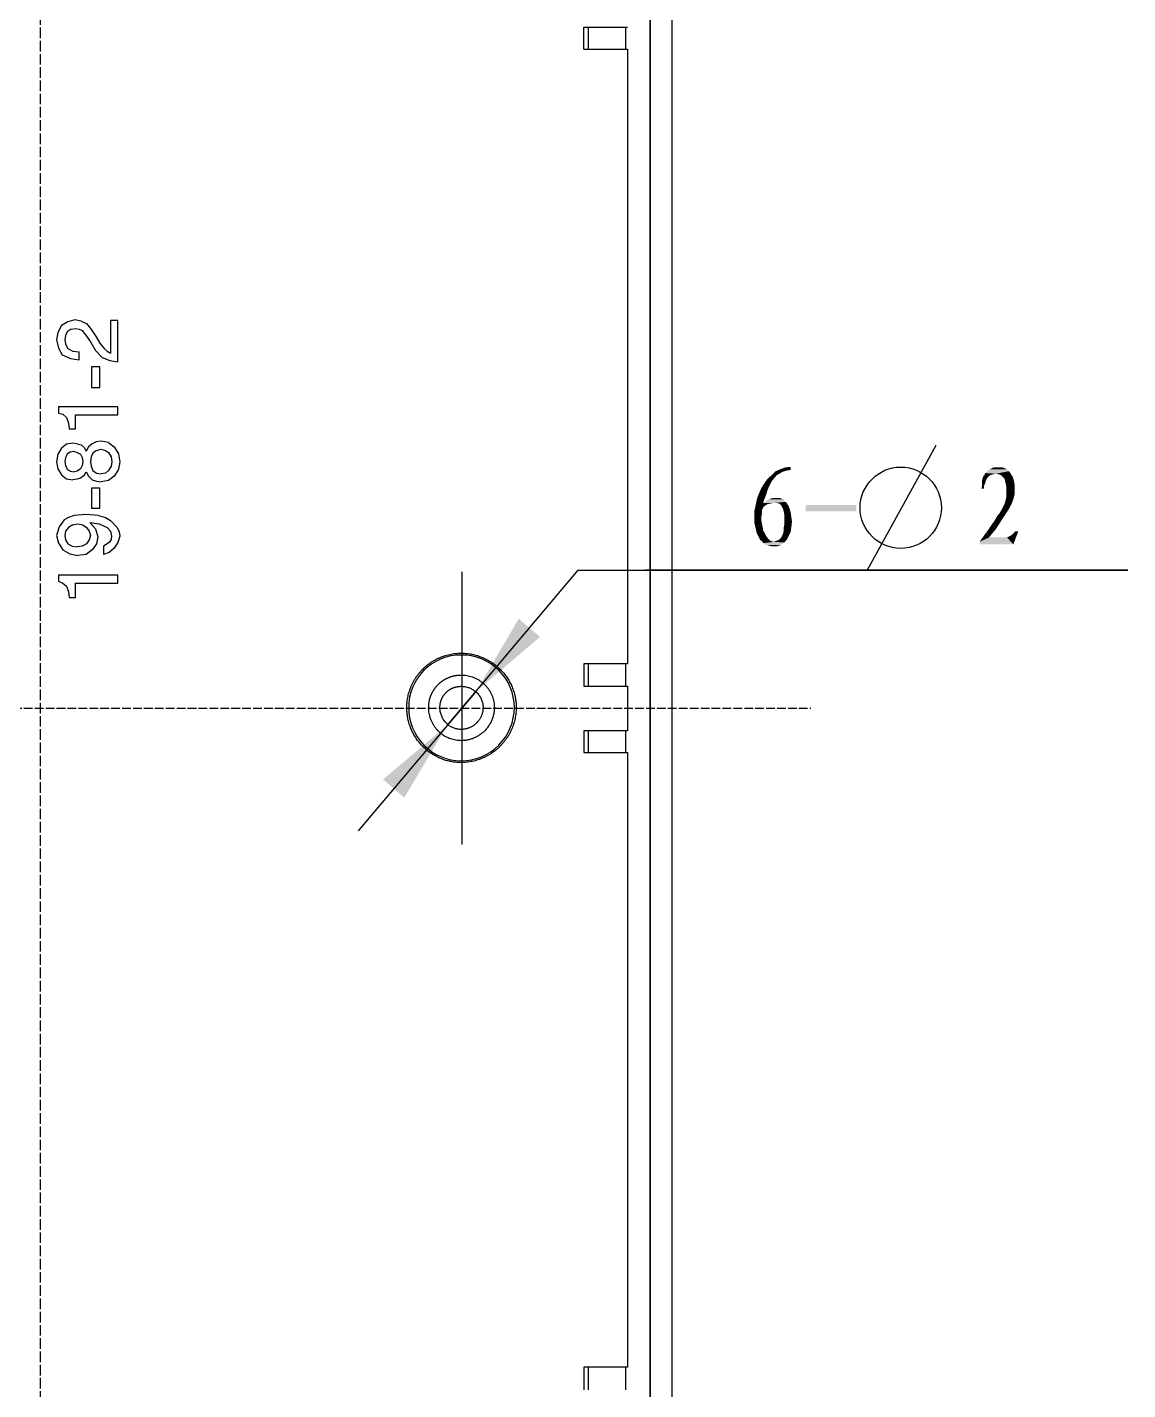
# Model space of a CAD drawing. Header units: millimetres. Extents: x 67 to 592, y -195 to 280.
# Drawn here: x 315.8 to 365.5, y 28.6 to 90.1 of the extents above; entities that cross this region are included whole.
import ezdxf

# ---------------------------------------------------------------- set-up
doc = ezdxf.new("R2010")
doc.units = ezdxf.units.MM
doc.linetypes.add('PDF_IMPORT', pattern=[1, 0.8, -0.2])
doc.layers.add('PDF_图层 1', color=7, linetype='Continuous', true_color=0x231f20)

msp = doc.modelspace()

# ---------------------------------------------------------------- linework, layer by layer
at = {"layer": 'PDF_图层 1', "color": 7, "linetype": 'PDF_IMPORT', "lineweight": -3, "ltscale": 0.597514}
msp.add_lwpolyline([(316.418, -5.657), (316.418, -5.432), (316.418, 124.069), (316.418, 124.323)], dxfattribs=at)
at = {"layer": 'PDF_图层 1', "color": 7, "lineweight": -3}
msp.add_lwpolyline([(343.961, 3.824), (343.961, 114.812), (343.961, 115.038, 0.34463), (342.155, 116.844), (341.929, 116.844)], format="xyb", dxfattribs=at)
for points in [[(344.92, 114.812), (344.92, 3.824), (344.864, 3.232)], [(340.941, 89.076), (340.941, 90.064), (342.917, 90.064)], [(341.139, 90.064), (341.139, 89.076)], [(342.832, 90.064), (342.832, 89.076)], [(340.941, 89.076), (342.917, 89.076)], [(342.917, 89.076), (342.917, 61.336)], [(318.253, 76.801), (317.97, 76.857), (317.66, 76.772), (317.378, 76.603), (317.208, 76.293), (317.152, 75.954), (317.237, 75.587), (317.406, 75.277), (317.773, 75.107), (318.168, 75.051), (318.168, 75.418)], [(317.632, 76.321), (317.547, 76.152)], [(317.801, 76.434), (317.632, 76.321)], [(317.801, 76.434), (317.999, 76.462), (318.168, 76.434), (318.309, 76.377), (318.507, 76.123), (318.676, 75.869), (318.902, 75.474), (319.212, 75.164), (319.551, 75.023), (319.918, 74.966)], [(318.253, 76.801), (318.507, 76.688)], [(318.507, 76.688), (318.732, 76.405)], [(318.732, 76.405), (318.93, 76.095)], [(319.579, 76.829), (319.579, 75.361)], [(319.918, 74.966), (319.918, 76.829), (319.579, 76.829)], [(317.547, 76.152), (317.519, 75.954)], [(317.519, 75.954), (317.548, 75.756)], [(317.547, 75.756), (317.66, 75.559)], [(318.93, 76.095), (319.099, 75.813)], [(319.099, 75.813), (319.297, 75.559), (319.438, 75.446)], [(317.66, 75.559), (317.886, 75.446)], [(317.886, 75.446), (318.168, 75.418)], [(319.438, 75.446), (319.579, 75.361)], [(318.732, 74.741), (318.732, 73.809), (319.099, 73.809)], [(319.099, 73.809), (319.099, 74.741), (318.732, 74.741)], [(317.237, 72.934), (317.237, 72.652)], [(319.918, 72.568), (319.918, 72.934), (317.237, 72.934)], [(317.237, 72.652), (317.434, 72.596), (317.603, 72.455), (317.688, 72.201), (317.717, 71.947)], [(317.999, 71.947), (317.999, 72.568), (319.918, 72.568)], [(317.716, 71.947), (317.999, 71.947)], [(319.494, 71.326), (319.156, 71.382), (318.93, 71.354), (318.76, 71.27), (318.591, 71.128), (318.479, 70.931)], [(318.083, 71.269), (317.886, 71.298), (317.603, 71.241), (317.378, 71.072), (317.209, 70.79), (317.152, 70.451), (317.209, 70.141), (317.378, 69.858), (317.603, 69.689), (317.886, 69.633)], [(317.632, 70.79), (317.547, 70.649)], [(317.773, 70.903), (317.632, 70.79)], [(317.773, 70.903), (317.914, 70.931), (318.083, 70.874), (318.224, 70.79), (318.309, 70.649), (318.337, 70.451), (318.309, 70.282), (318.224, 70.141), (318.083, 70.028), (317.942, 70)], [(318.083, 71.269), (318.253, 71.213)], [(318.253, 71.213), (318.394, 71.1)], [(318.394, 71.1), (318.478, 70.931)], [(318.789, 70.846), (318.704, 70.677)], [(318.958, 70.959), (318.789, 70.846)], [(318.958, 70.959), (319.156, 71.015), (319.353, 70.959), (319.494, 70.874), (319.607, 70.677), (319.636, 70.451), (319.607, 70.254), (319.494, 70.056), (319.353, 69.943), (319.156, 69.915)], [(319.494, 71.326), (319.748, 71.128), (319.946, 70.818)], [(319.946, 70.818), (320.002, 70.451)], [(356.829, 71.185), (353.725, 65.569)], [(317.547, 70.649), (317.519, 70.451)], [(317.519, 70.451), (317.548, 70.282)], [(317.547, 70.282), (317.632, 70.113)], [(317.632, 70.112), (317.773, 70.028)], [(318.704, 70.677), (318.676, 70.451)], [(318.676, 70.451), (318.704, 70.254)], [(318.704, 70.254), (318.789, 70.056)], [(319.946, 70.112), (319.748, 69.802)], [(320.002, 70.451), (319.946, 70.113)], [(317.773, 70.028), (317.942, 70)], [(318.083, 69.661), (317.886, 69.633)], [(318.224, 69.717), (318.083, 69.661)], [(318.394, 69.83), (318.224, 69.717)], [(318.394, 69.83), (318.478, 70), (318.591, 69.802), (318.76, 69.633)], [(318.76, 69.633), (318.958, 69.576), (319.156, 69.548)], [(318.789, 70.056), (318.958, 69.943)], [(318.958, 69.943), (319.156, 69.915)], [(319.494, 69.604), (319.156, 69.548)], [(319.748, 69.802), (319.494, 69.605)], [(318.732, 69.266), (318.732, 68.363)], [(319.099, 68.363), (319.099, 69.266), (318.732, 69.266)], [(318.732, 68.363), (319.099, 68.363)], [(319.043, 68.024), (318.478, 68.081), (317.942, 68.024), (317.688, 67.94), (317.491, 67.827), (317.265, 67.516), (317.152, 67.121), (317.237, 66.783), (317.434, 66.472), (317.745, 66.303), (318.111, 66.218)], [(317.886, 67.601), (318.111, 67.657), (318.337, 67.601), (318.507, 67.488), (318.619, 67.319), (318.676, 67.121), (318.619, 66.924), (318.507, 66.754)], [(318.902, 67.432), (318.648, 67.714), (319.071, 67.657), (319.438, 67.488), (319.579, 67.319), (319.635, 67.093), (319.607, 66.952), (319.522, 66.811), (319.268, 66.641)], [(319.043, 68.024), (319.353, 67.94)], [(319.353, 67.94), (319.579, 67.798)], [(319.579, 67.799), (319.889, 67.488)], [(317.547, 67.319), (317.519, 67.121)], [(317.519, 67.121), (317.548, 66.924)], [(317.688, 67.488), (317.547, 67.319)], [(317.886, 67.601), (317.688, 67.488)], [(318.902, 67.432), (319.014, 67.065)], [(319.014, 67.065), (318.958, 66.754)], [(319.889, 67.488), (319.974, 67.29)], [(320.002, 67.093), (319.917, 66.811)], [(319.974, 67.291), (320.002, 67.093)], [(317.547, 66.924), (317.66, 66.754)], [(317.66, 66.754), (317.857, 66.642)], [(317.857, 66.641), (318.083, 66.613)], [(318.507, 66.754), (318.309, 66.642), (318.083, 66.613)], [(318.76, 66.472), (318.478, 66.275)], [(318.958, 66.754), (318.76, 66.472)], [(319.268, 66.641), (319.268, 66.275)], [(319.748, 66.557), (319.523, 66.359)], [(319.918, 66.811), (319.748, 66.557)], [(318.478, 66.275), (318.111, 66.218)], [(319.522, 66.359), (319.268, 66.275)], [(317.237, 65.343), (317.237, 65.061)], [(319.918, 64.977), (319.918, 65.343), (317.237, 65.343)], [(335.438, 59.333), (340.687, 65.569), (365.492, 65.569), (343.707, 65.569)], [(335.438, 65.484), (335.438, 64.074), (335.438, 59.333), (335.438, 54.563), (335.438, 53.181)], [(317.237, 65.061), (317.434, 64.977), (317.603, 64.835), (317.688, 64.582), (317.717, 64.328)], [(317.999, 64.327), (317.999, 64.977), (319.918, 64.977)], [(317.716, 64.328), (317.999, 64.328)], [(342.917, 61.336), (340.941, 61.336), (340.941, 60.32)], [(341.139, 61.336), (341.139, 60.32)], [(342.832, 61.336), (342.832, 60.32)], [(340.941, 60.32), (342.917, 60.32)], [(342.917, 60.32), (342.917, 58.317)], [(336.087, 60.095), (335.438, 59.333)], [(334.789, 58.571), (335.438, 59.333), (330.754, 53.802)], [(342.917, 58.317), (340.941, 58.317), (340.941, 57.329)], [(341.139, 58.317), (341.139, 57.329)], [(342.832, 58.317), (342.832, 57.329)], [(340.941, 57.329), (342.917, 57.329)], [(342.917, 57.329), (342.917, 29.589)], [(342.917, 29.589), (340.941, 29.589), (340.941, 28.573)], [(341.139, 29.589), (341.139, 28.573)], [(342.832, 29.589), (342.832, 28.573)]]:
    msp.add_lwpolyline(points, dxfattribs=at)
msp.add_lwpolyline([(335.41, 56.962, 0.414706), (337.809, 59.361, 0.417147), (335.41, 61.731, 0.419643), (333.04, 59.361, 0.417147)], format="xyb", close=True, dxfattribs=at)
at = {"layer": 'PDF_图层 1', "color": 7, "linetype": 'PDF_IMPORT', "lineweight": -3, "ltscale": 0.490833}
msp.add_lwpolyline([(281.68, 59.333), (351.185, 59.333)], dxfattribs=at)
at = {"layer": 'PDF_图层 1', "color": 7, "lineweight": -3}
msp.add_circle((355.25, 68.377), 1.836, dxfattribs=at)
msp.add_open_spline([(343.932, 3.824), (343.932, 40.82), (343.932, 77.816), (343.932, 114.812), (343.923, 114.897), (343.914, 114.982), (343.904, 115.066), (343.817, 115.961), (343.073, 116.69), (342.183, 116.816), (342.098, 116.816), (342.014, 116.816), (341.929, 116.816)], degree=3, knots=[0, 0, 0, 0, 1, 1, 1, 2, 2, 2, 3, 3, 3, 4, 4, 4, 4], dxfattribs=at)
for points, weights, knots in [([(335.41, 56.877), (336.857, 56.89), (337.881, 57.914), (337.894, 59.361), (337.894, 60.715), (336.765, 61.816), (335.41, 61.816), (333.973, 61.815), (332.956, 60.798), (332.955, 59.361), (332.955, 58.006), (334.056, 56.877), (335.41, 56.877)], [1, 0.808849557521, 0.808849557521, 1, 1, 1, 1, 0.805076142132, 0.805076142132, 1, 1, 1, 1], [0, 0, 0, 0, 1.553275, 1.553275, 1.553275, 2.553275, 2.553275, 2.553275, 4.122635, 4.122635, 4.122635, 5.122635, 5.122635, 5.122635, 5.122635]), ([(335.41, 57.865), (336.283, 57.871), (336.9, 58.488), (336.906, 59.361), (336.906, 60.179), (336.228, 60.828), (335.41, 60.828), (335.015, 60.831), (334.649, 60.681), (334.369, 60.401), (334.09, 60.122), (333.94, 59.756), (333.943, 59.361), (333.943, 58.542), (334.592, 57.865), (335.41, 57.865)], [1, 0.807819016241, 0.807819016241, 1, 1, 1, 1, 0.948367447275, 0.948367447275, 1, 0.948367447275, 0.948367447275, 1, 1, 1, 1], [0, 0, 0, 0, 1.557681, 1.557681, 1.557681, 2.557681, 2.557681, 2.557681, 3.349993, 3.349993, 3.349993, 4.142304, 4.142304, 4.142304, 5.142304, 5.142304, 5.142304, 5.142304]), ([(335.41, 58.373), (335.985, 58.38), (336.391, 58.786), (336.398, 59.361), (336.398, 59.897), (335.946, 60.32), (335.41, 60.32), (335.151, 60.322), (334.912, 60.224), (334.729, 60.042), (334.546, 59.859), (334.448, 59.619), (334.451, 59.361), (334.451, 58.825), (334.874, 58.373), (335.41, 58.373)], [1, 0.810407457665, 0.810407457665, 1, 1, 1, 1, 0.948181586225, 0.948181586225, 1, 0.948181586225, 0.948181586225, 1, 1, 1, 1], [0, 0, 0, 0, 1.546595, 1.546595, 1.546595, 2.546595, 2.546595, 2.546595, 3.340351, 3.340351, 3.340351, 4.134106, 4.134106, 4.134106, 5.134106, 5.134106, 5.134106, 5.134106])]:
    msp.add_rational_spline(points, weights, degree=3, knots=knots, dxfattribs=at)
at = {"layer": 'PDF_图层 1', "color": 7, "lineweight": -3, "transparency": 33554559}
msp.add_solid([(318.168, 75.418), (318.168, 75.39), (318.197, 75.418), (318.197, 75.39)], dxfattribs=at)
msp.add_solid([(318.168, 75.418), (318.168, 75.39), (318.197, 75.418), (318.197, 75.39)], dxfattribs=at)
at = {"layer": 'PDF_图层 1', "color": 7, "transparency": 33554559}
for points in [[(349.802, 70.113), (349.605, 70.028), (350.282, 70.084)], [(350.282, 70.226), (349.802, 70.113), (350.282, 70.084)], [(350.028, 70.197), (349.802, 70.113), (350.282, 70.225)], [(359.256, 70.113), (359.171, 70.056), (360.018, 70.113)], [(360.018, 70.113), (359.171, 70.056), (360.13, 70.028)], [(359.369, 70.169), (359.256, 70.112), (359.933, 70.169)], [(359.933, 70.169), (359.256, 70.112), (360.018, 70.112)], [(359.651, 70.197), (359.369, 70.169), (359.848, 70.197)], [(359.453, 70.197), (359.369, 70.169), (359.651, 70.197)], [(359.848, 70.197), (359.369, 70.169), (359.933, 70.169)], [(349.097, 69.492), (348.955, 69.266), (349.323, 69.379)], [(349.237, 69.689), (349.096, 69.492), (349.52, 69.689)], [(349.097, 69.492), (349.407, 69.548), (349.52, 69.689)], [(349.097, 69.492), (349.323, 69.379), (349.407, 69.548)], [(349.237, 69.689), (349.52, 69.689), (349.633, 69.83)], [(349.435, 69.859), (349.238, 69.689), (349.633, 69.83)], [(349.604, 70.028), (349.436, 69.859), (349.915, 70)], [(349.436, 69.859), (349.774, 69.915), (349.915, 70)], [(349.436, 69.859), (349.633, 69.83), (349.774, 69.915)], [(349.604, 70.028), (350.085, 70.056), (350.282, 70.084)], [(349.604, 70.028), (349.915, 70), (350.085, 70.056)], [(358.945, 69.718), (358.917, 69.605), (359.143, 69.718)], [(358.917, 69.605), (359.086, 69.605), (359.143, 69.717)], [(358.917, 69.605), (358.917, 69.492), (359.086, 69.605)], [(358.917, 69.492), (359.059, 69.492), (359.086, 69.604)], [(358.917, 69.492), (358.917, 69.379), (359.059, 69.492)], [(358.917, 69.379), (359.002, 69.351), (359.059, 69.491)], [(358.974, 69.802), (358.945, 69.718), (359.228, 69.802)], [(358.945, 69.718), (359.143, 69.718), (359.228, 69.802)], [(359.03, 69.859), (358.974, 69.802), (359.312, 69.859)], [(358.974, 69.802), (359.228, 69.802), (359.312, 69.859)], [(359.058, 69.943), (359.03, 69.859), (359.538, 69.915)], [(359.03, 69.859), (359.425, 69.887), (359.538, 69.915)], [(359.03, 69.859), (359.312, 69.859), (359.425, 69.887)], [(359.058, 69.943), (359.538, 69.915), (360.131, 70.028)], [(359.086, 69.972), (359.059, 69.943), (360.13, 70.028)], [(359.171, 70.056), (359.086, 69.972), (360.13, 70.028)], [(360.131, 70.028), (359.538, 69.915), (360.215, 69.915)], [(359.538, 69.915), (359.679, 69.887), (360.215, 69.915)], [(359.679, 69.887), (359.764, 69.859), (360.215, 69.915)], [(359.764, 69.859), (359.848, 69.774), (360.215, 69.915)], [(360.215, 69.915), (359.848, 69.774), (360.3, 69.774)], [(359.848, 69.774), (359.933, 69.689), (360.3, 69.774)], [(360.3, 69.774), (359.933, 69.689), (360.356, 69.605)], [(359.933, 69.689), (359.961, 69.548), (360.356, 69.605)], [(359.961, 69.548), (359.989, 69.435), (360.356, 69.605)], [(360.356, 69.605), (359.99, 69.435), (360.384, 69.435)], [(348.843, 69.012), (348.758, 68.786), (349.182, 68.984)], [(348.758, 68.786), (349.125, 68.843), (349.182, 68.983)], [(348.956, 69.266), (348.843, 69.012), (349.237, 69.181)], [(348.843, 69.012), (349.182, 68.984), (349.238, 69.181)], [(348.956, 69.266), (349.237, 69.181), (349.322, 69.378)], [(358.917, 69.379), (358.889, 69.237), (359.002, 69.351)], [(359.002, 69.351), (358.889, 69.238), (359.002, 69.238)], [(359.99, 69.435), (360.018, 69.266), (360.385, 69.435)], [(360.018, 68.927), (359.99, 68.758), (360.384, 68.984)], [(359.99, 68.758), (360.328, 68.758), (360.385, 68.984)], [(360.385, 69.435), (360.018, 69.266), (360.385, 69.209)], [(360.018, 69.266), (360.018, 69.097), (360.384, 69.209)], [(360.385, 69.21), (360.018, 69.097), (360.385, 68.983)], [(360.018, 69.097), (360.018, 68.927), (360.384, 68.984)], [(348.702, 68.504), (348.645, 68.25), (349.125, 68.476)], [(348.645, 68.25), (349.04, 68.392), (349.125, 68.476)], [(348.645, 68.25), (348.983, 68.278), (349.04, 68.392)], [(348.984, 68.278), (348.645, 68.25), (348.984, 68.193)], [(348.758, 68.786), (348.701, 68.504), (349.069, 68.702)], [(348.702, 68.504), (349.04, 68.589), (349.068, 68.702)], [(348.702, 68.504), (349.322, 68.56), (349.464, 68.589)], [(349.04, 68.589), (348.702, 68.504), (349.464, 68.589)], [(348.702, 68.504), (349.21, 68.532), (349.322, 68.56)], [(348.702, 68.504), (349.125, 68.476), (349.21, 68.532)], [(348.758, 68.786), (349.069, 68.702), (349.125, 68.843)], [(349.943, 68.758), (349.04, 68.589), (350.056, 68.645)], [(349.294, 68.758), (349.04, 68.589), (349.943, 68.758)], [(349.04, 68.589), (349.464, 68.589), (350.056, 68.645)], [(349.379, 68.786), (349.294, 68.758), (349.802, 68.814)], [(349.802, 68.814), (349.294, 68.758), (349.943, 68.758)], [(349.661, 68.814), (349.379, 68.787), (349.802, 68.814)], [(349.548, 68.814), (349.379, 68.787), (349.661, 68.814)], [(349.464, 68.814), (349.379, 68.787), (349.548, 68.814)], [(349.464, 68.589), (349.605, 68.589), (350.056, 68.645)], [(349.604, 68.589), (349.69, 68.589), (350.056, 68.645)], [(349.689, 68.589), (349.774, 68.56), (350.056, 68.645)], [(350.056, 68.645), (349.774, 68.56), (350.141, 68.533)], [(349.774, 68.56), (349.858, 68.476), (350.141, 68.533)], [(349.858, 68.476), (349.887, 68.419), (350.141, 68.533)], [(350.141, 68.532), (349.887, 68.419), (350.225, 68.363)], [(349.887, 68.419), (349.943, 68.306), (350.225, 68.363)], [(349.943, 68.306), (349.971, 68.165), (350.225, 68.363)], [(350.225, 68.363), (349.971, 68.166), (350.282, 68.166)], [(350.959, 68.504), (350.959, 68.222), (353.245, 68.504)], [(353.245, 68.504), (350.959, 68.222), (353.245, 68.222)], [(359.707, 68.137), (359.933, 68.025), (360.102, 68.279)], [(359.792, 68.278), (359.707, 68.137), (360.102, 68.278)], [(359.848, 68.391), (359.792, 68.279), (360.243, 68.532)], [(359.792, 68.278), (360.102, 68.278), (360.243, 68.532)], [(359.933, 68.56), (359.848, 68.391), (360.243, 68.533)], [(359.99, 68.758), (359.933, 68.56), (360.328, 68.758)], [(359.933, 68.56), (360.243, 68.533), (360.328, 68.758)], [(348.645, 68.25), (348.645, 67.968), (348.984, 68.193)], [(348.984, 68.193), (348.645, 67.968), (348.984, 68.109)], [(348.645, 67.968), (348.956, 67.968), (348.983, 68.109)], [(348.956, 67.968), (348.645, 67.686), (348.956, 67.827)], [(348.645, 67.968), (348.645, 67.686), (348.956, 67.968)], [(348.956, 67.827), (348.645, 67.686), (348.983, 67.657)], [(348.645, 67.686), (348.702, 67.432), (348.984, 67.658)], [(348.984, 67.657), (348.702, 67.432), (349.012, 67.516)], [(349.971, 68.165), (350, 68.024), (350.282, 68.165)], [(349.971, 67.516), (350.31, 67.488), (350.338, 67.742)], [(350, 67.657), (349.972, 67.516), (350.338, 67.742)], [(350.282, 68.165), (350, 68.024), (350.31, 67.968)], [(350, 68.024), (350, 67.855), (350.31, 67.967)], [(350.31, 67.968), (350, 67.855), (350.338, 67.742)], [(350, 67.855), (350, 67.658), (350.338, 67.742)], [(359.482, 67.798), (359.34, 67.601), (359.736, 67.714)], [(359.34, 67.601), (359.51, 67.375), (359.736, 67.714)], [(359.482, 67.798), (359.736, 67.714), (359.933, 68.025)], [(359.594, 67.996), (359.482, 67.799), (359.933, 68.024)], [(359.707, 68.137), (359.594, 67.996), (359.933, 68.025)], [(349.012, 67.516), (348.701, 67.432), (349.04, 67.347)], [(348.702, 67.432), (348.758, 67.206), (349.04, 67.347)], [(349.04, 67.347), (348.758, 67.206), (349.125, 67.206)], [(348.758, 67.206), (348.843, 67.036), (349.125, 67.206)], [(349.125, 67.206), (348.843, 67.036), (349.182, 67.093)], [(349.182, 67.093), (348.843, 67.036), (349.266, 66.98)], [(348.843, 67.036), (348.899, 66.924), (349.266, 66.98)], [(349.831, 67.008), (349.774, 66.952), (350.197, 67.121)], [(349.774, 66.952), (350.113, 66.952), (350.197, 67.121)], [(349.887, 67.093), (349.83, 67.008), (350.197, 67.121)], [(349.915, 67.178), (349.887, 67.093), (350.197, 67.121)], [(349.943, 67.234), (349.915, 67.178), (350.282, 67.291)], [(349.915, 67.178), (350.197, 67.121), (350.282, 67.29)], [(349.971, 67.375), (349.943, 67.234), (350.282, 67.29)], [(349.971, 67.516), (349.971, 67.375), (350.31, 67.488)], [(349.971, 67.375), (350.282, 67.29), (350.31, 67.488)], [(359.228, 67.036), (358.804, 66.839), (360.046, 67.036)], [(358.804, 66.839), (358.804, 66.726), (360.046, 67.036)], [(360.046, 67.036), (358.804, 66.726), (360.328, 66.726)], [(359.002, 67.121), (358.805, 66.839), (359.228, 67.036)], [(359.171, 67.347), (359.002, 67.121), (359.51, 67.375)], [(359.002, 67.121), (359.228, 67.036), (359.51, 67.375)], [(359.34, 67.601), (359.171, 67.347), (359.51, 67.375)], [(360.159, 67.093), (360.046, 67.036), (360.328, 66.726)], [(360.243, 67.149), (360.159, 67.093), (360.554, 67.319)], [(360.159, 67.093), (360.328, 66.726), (360.554, 67.319)], [(360.328, 67.206), (360.243, 67.149), (360.554, 67.319)], [(360.413, 67.319), (360.328, 67.206), (360.554, 67.319)], [(349.266, 66.98), (348.899, 66.924), (349.351, 66.895)], [(348.899, 66.924), (348.983, 66.867), (349.35, 66.896)], [(349.351, 66.895), (348.984, 66.867), (349.436, 66.867)], [(348.984, 66.867), (349.04, 66.782), (349.436, 66.867)], [(349.436, 66.867), (349.04, 66.782), (349.52, 66.839)], [(349.52, 66.839), (349.04, 66.782), (350, 66.811)], [(349.04, 66.782), (349.125, 66.726), (350, 66.811)], [(349.125, 66.726), (349.21, 66.698), (350, 66.811)], [(349.21, 66.698), (349.83, 66.698), (350, 66.811)], [(349.21, 66.698), (349.294, 66.67), (349.83, 66.698)], [(349.294, 66.67), (349.407, 66.642), (349.83, 66.698)], [(349.407, 66.641), (349.491, 66.641), (349.831, 66.698)], [(349.491, 66.641), (349.661, 66.641), (349.831, 66.698)], [(349.577, 66.867), (349.52, 66.839), (350.112, 66.952)], [(349.52, 66.839), (350, 66.811), (350.112, 66.952)], [(349.661, 66.895), (349.577, 66.867), (350.112, 66.952)], [(349.774, 66.952), (349.661, 66.895), (350.113, 66.952)], [(336.087, 60.095), (338.966, 62.55), (338.006, 63.368)], [(334.789, 58.571), (331.883, 56.115), (332.842, 55.297)]]:
    msp.add_solid(points, dxfattribs=at)

doc.saveas('drawing.dxf')
